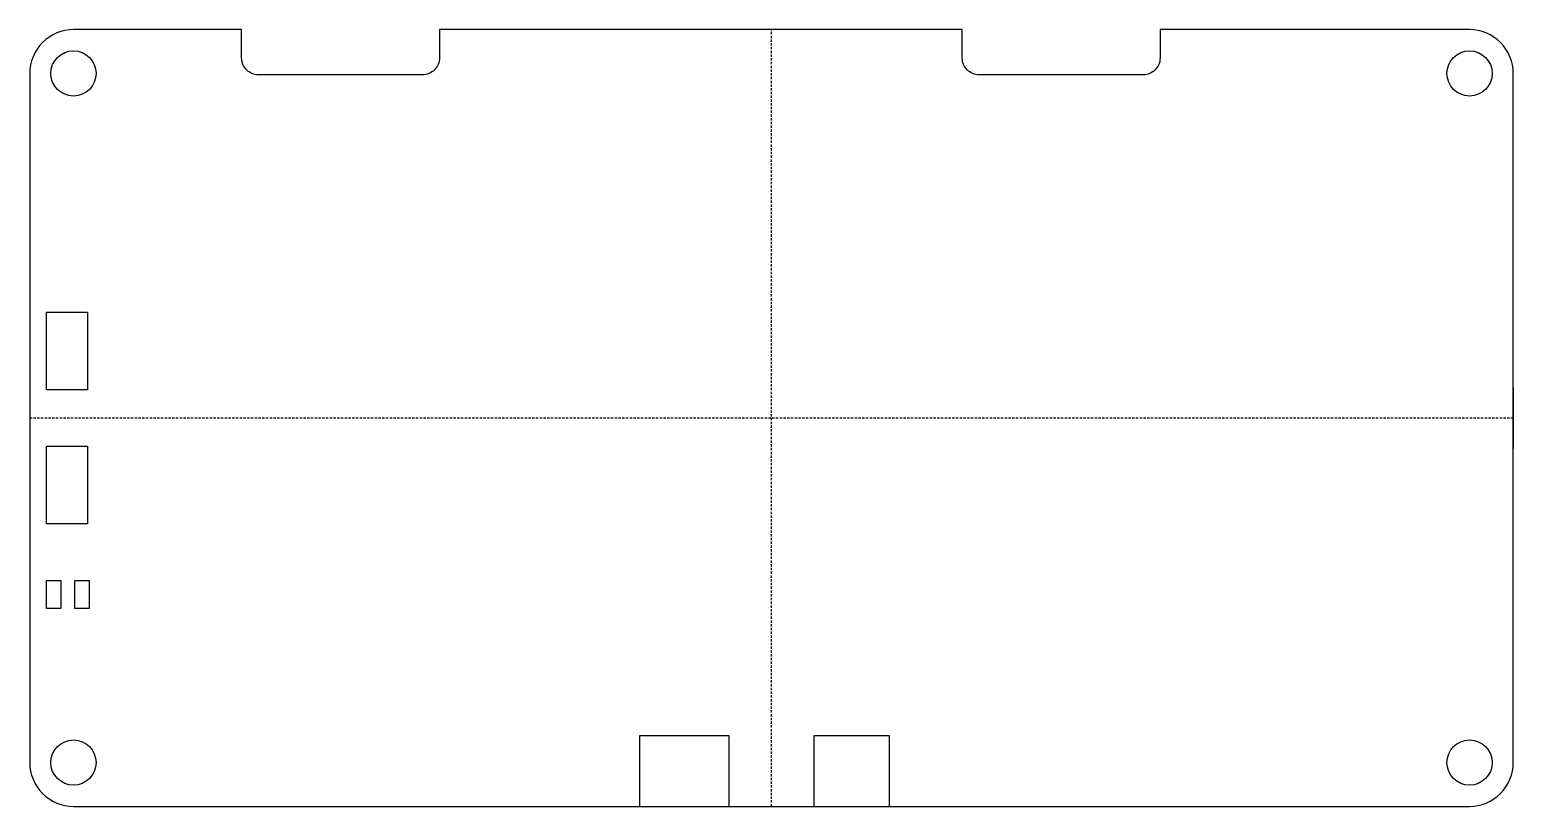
# Model space of a CAD drawing. Header units: millimetres. Extents: x -52 to 52, y -28 to 28.
import ezdxf

# ---------------------------------------------------------------- set-up
doc = ezdxf.new("R2010")
doc.units = ezdxf.units.MM
doc.linetypes.add('DASHED', pattern=[0.2067, 0.1654, -0.0413])

msp = doc.modelspace()

# ---------------------------------------------------------------- linework, layer by layer
at = {"color": 190, "linetype": 'DASHED', "lineweight": 25, "true_color": 0x8018ff}
for p, q in [((0, -27.5), (0, 27.5)), ((52.5, 0), (-52.5, 0))]:
    msp.add_line(p, q, dxfattribs=at)
msp.add_line((52.5, 2.17), (52.5, -2.17))
msp.add_lwpolyline([(-49.4, -27.5), (49.4, -27.5, 0.414214), (52.5, -24.4), (52.5, 24.4, 0.414214), (49.4, 27.5), (27.5, 27.5), (27.5, 25.5, -0.414214), (26.3, 24.3), (14.7, 24.3, -0.414214), (13.5, 25.5), (13.5, 27.5), (-23.5, 27.5), (-23.5, 25.5, -0.414214), (-24.7, 24.3), (-36.3, 24.3, -0.414214), (-37.5, 25.5), (-37.5, 27.5), (-49.4, 27.5, 0.414214), (-52.5, 24.4), (-52.5, -24.4, 0.414214)], format="xyb", close=True)
for points in [[(-48.4, 2), (-51.3, 2), (-51.3, 7.5), (-48.4, 7.5)], [(-48.4, -7.5), (-51.3, -7.5), (-51.3, -2), (-48.4, -2)], [(-50.3, -13.5), (-51.3, -13.5), (-51.3, -11.5), (-50.3, -11.5)], [(-48.3, -13.5), (-49.3, -13.5), (-49.3, -11.5), (-48.3, -11.5)], [(-9.35, -22.5), (-9.35, -27.5), (-3, -27.5), (-3, -22.5)], [(3, -22.5), (3, -27.5), (8.35, -27.5), (8.35, -22.5)]]:
    msp.add_lwpolyline(points, close=True)
for centre in [(-49.4, 24.4), (49.4, 24.4), (-49.4, -24.4), (49.4, -24.4)]:
    msp.add_circle(centre, 1.6)

doc.saveas('drawing.dxf')
